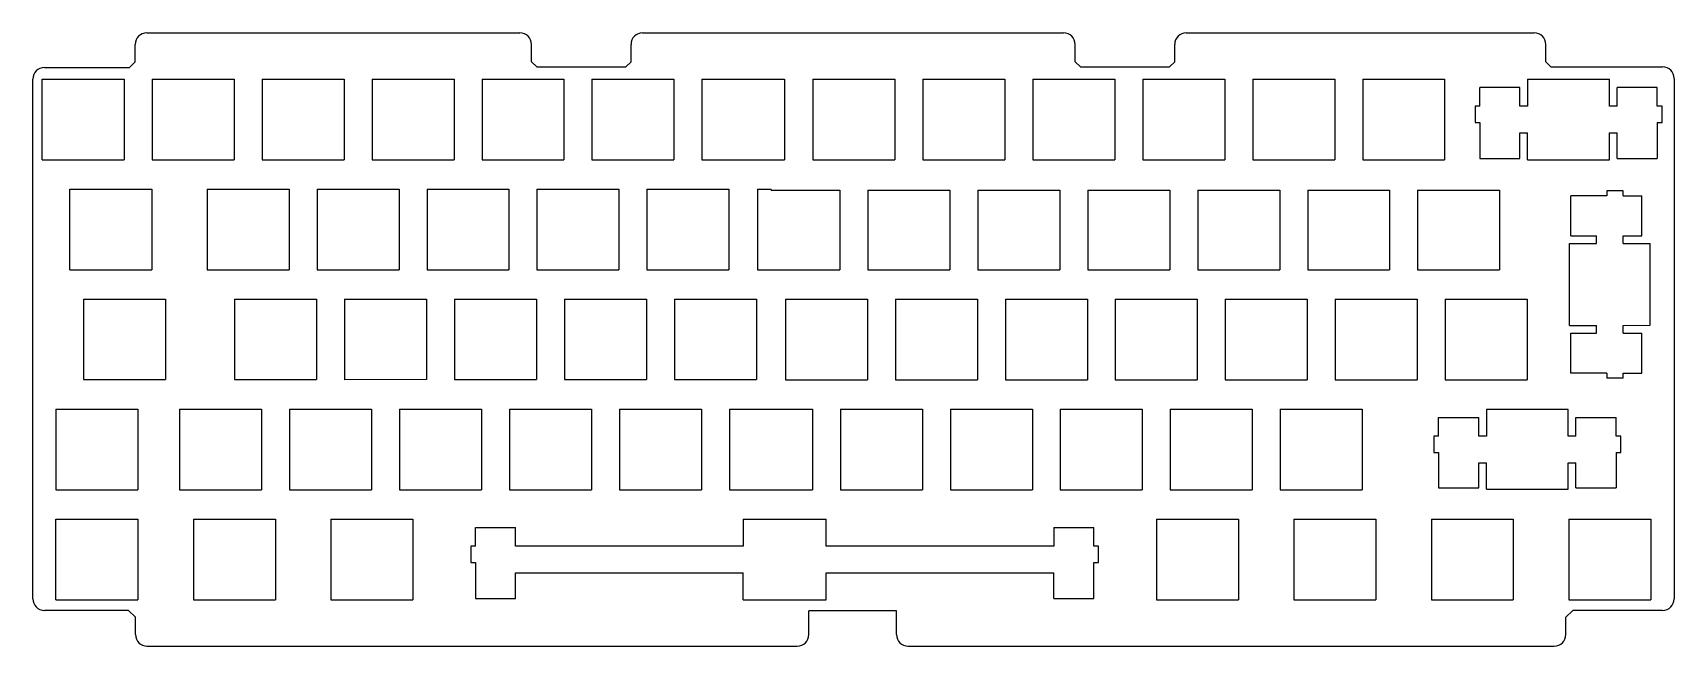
# Model space of a CAD drawing. Header units: millimetres. Extents: x -142 to 142, y -53 to 53.
import ezdxf

# ---------------------------------------------------------------- set-up
doc = ezdxf.new("R2010")
doc.units = ezdxf.units.MM
doc.layers.add('ISO_dxf', color=7, linetype='Continuous')

msp = doc.modelspace()

# ---------------------------------------------------------------- linework, layer by layer
at = {"layer": 'ISO_dxf'}
for p, q in [((-122.16, 53.01), (-57.5, 53.01)), ((-36.26, 53.01), (36.7, 53.01)), ((57.95, 53.01), (118.25, 53.01)), ((-124.16, 48.01), (-124.16, 51.01)), ((-55.5, 48.01), (-55.5, 51.01)), ((-38.26, 48.01), (-38.26, 51.01)), ((38.7, 48.01), (38.7, 51.01)), ((55.95, 48.01), (55.95, 51.01)), ((120.25, 48.01), (120.25, 51.01)), ((-139.91, 47.01), (-125.16, 47.01)), ((-124.16, 48.01), (-125.16, 47.01)), ((-55.5, 48.01), (-54.6, 47.11)), ((-54.6, 47.11), (-39.16, 47.11)), ((-38.26, 48.01), (-39.16, 47.11)), ((38.7, 48.01), (39.6, 47.11)), ((39.6, 47.11), (55.05, 47.11)), ((55.95, 48.01), (55.05, 47.11)), ((120.25, 48.01), (121.15, 47.11)), ((121.15, 47.11), (140.5, 47.11)), ((-141.91, -45.04), (-141.91, 45.01)), ((-140.28, 44.98), (-126.08, 44.98)), ((-140.28, 30.98), (-140.28, 44.98)), ((-126.08, 44.98), (-126.08, 30.98)), ((-121.23, 44.98), (-107.03, 44.98)), ((-121.23, 44.98), (-121.23, 30.98)), ((-107.03, 44.98), (-107.03, 30.98)), ((-102.18, 44.98), (-87.98, 44.98)), ((-102.18, 44.98), (-102.18, 30.98)), ((-87.98, 44.98), (-87.98, 30.98)), ((-83.13, 44.98), (-68.93, 44.98)), ((-83.13, 44.98), (-83.13, 30.98)), ((-68.93, 44.98), (-68.93, 30.98)), ((-64.08, 44.98), (-49.88, 44.98)), ((-64.08, 44.98), (-64.08, 30.98)), ((-49.88, 44.98), (-49.88, 30.98)), ((-45.03, 44.98), (-30.83, 44.98)), ((-45.03, 44.98), (-45.03, 30.98)), ((-30.83, 44.98), (-30.83, 30.98)), ((-25.98, 44.98), (-11.68, 44.98)), ((-25.98, 44.98), (-25.98, 30.98)), ((-11.68, 44.98), (-11.68, 30.98)), ((-6.73, 44.98), (7.47, 44.98)), ((-6.73, 44.98), (-6.73, 30.98)), ((7.47, 44.98), (7.47, 30.98)), ((12.32, 44.98), (26.52, 44.98)), ((12.32, 44.98), (12.32, 30.98)), ((26.52, 44.98), (26.52, 30.98)), ((31.37, 44.98), (45.57, 44.98)), ((31.37, 44.98), (31.37, 30.98)), ((45.57, 44.98), (45.57, 30.98)), ((50.42, 44.98), (64.62, 44.98)), ((50.42, 44.98), (50.42, 30.98)), ((64.62, 44.98), (64.62, 30.98)), ((69.47, 44.98), (83.67, 44.98)), ((69.47, 44.98), (69.47, 30.98)), ((83.67, 44.98), (83.67, 30.98)), ((88.52, 44.98), (102.72, 44.98)), ((88.52, 44.98), (88.52, 30.98)), ((102.72, 44.98), (102.72, 30.98)), ((115.77, 43.51), (108.82, 43.51)), ((108.82, 40.28), (108.82, 43.51)), ((115.77, 40.28), (115.77, 43.51)), ((117.09, 44.98), (131.29, 44.98)), ((117.09, 44.98), (117.09, 40.28)), ((131.29, 40.28), (131.29, 44.98)), ((139.57, 43.51), (132.62, 43.51)), ((132.62, 40.28), (132.62, 43.51)), ((139.57, 40.28), (139.57, 43.51)), ((142.5, 45.11), (142.5, -45.04)), ((108.82, 40.28), (107.99, 40.28)), ((107.99, 40.28), (107.99, 37.48)), ((117.09, 40.28), (115.77, 40.28)), ((132.62, 40.28), (131.29, 40.28)), ((140.4, 40.28), (139.57, 40.28)), ((140.4, 37.48), (140.4, 40.28)), ((107.99, 37.48), (108.82, 37.48)), ((108.82, 37.48), (108.82, 31.21)), ((139.57, 37.48), (139.57, 31.21)), ((139.57, 37.48), (140.4, 37.48)), ((115.77, 31.21), (115.77, 35.68)), ((115.77, 35.68), (117.09, 35.68)), ((117.09, 30.98), (117.09, 35.68)), ((131.29, 30.98), (131.29, 35.68)), ((131.29, 35.68), (132.62, 35.68)), ((132.62, 31.21), (132.62, 35.68)), ((-140.28, 30.98), (-126.08, 30.98)), ((-121.23, 30.98), (-107.03, 30.98)), ((-102.18, 30.98), (-87.98, 30.98)), ((-83.13, 30.98), (-68.93, 30.98)), ((-64.08, 30.98), (-49.88, 30.98)), ((-45.03, 30.98), (-30.83, 30.98)), ((-25.98, 30.98), (-11.68, 30.98)), ((-6.73, 30.98), (7.47, 30.98)), ((12.32, 30.98), (26.52, 30.98)), ((31.37, 30.98), (45.57, 30.98)), ((50.42, 30.98), (64.62, 30.98)), ((69.47, 30.98), (83.67, 30.98)), ((88.52, 30.98), (102.72, 30.98)), ((108.82, 31.21), (115.77, 31.21)), ((117.09, 30.98), (131.29, 30.98)), ((132.62, 31.21), (139.57, 31.21)), ((-135.52, 11.93), (-135.52, 25.93)), ((-135.52, 25.93), (-121.32, 25.93)), ((-121.32, 25.93), (-121.32, 11.93)), ((-111.71, 25.93), (-97.51, 25.93)), ((-111.71, 25.93), (-111.71, 11.93)), ((-97.51, 25.93), (-97.51, 11.93)), ((-92.66, 25.93), (-78.46, 25.93)), ((-92.66, 25.93), (-92.66, 11.93)), ((-78.46, 25.93), (-78.46, 11.93)), ((-73.61, 25.93), (-59.41, 25.93)), ((-73.61, 25.93), (-73.61, 11.93)), ((-59.41, 25.93), (-59.41, 11.93)), ((-54.56, 25.93), (-40.36, 25.93)), ((-54.56, 25.93), (-54.56, 11.93)), ((-40.36, 25.93), (-40.36, 11.93)), ((-35.51, 25.93), (-21.31, 25.93)), ((-35.51, 25.93), (-35.51, 11.93)), ((-21.31, 25.93), (-21.31, 11.93)), ((-16.36, 25.93), (-14, 25.93)), ((-16.36, 25.93), (-16.36, 11.93)), ((-14, 25.73), (-14, 25.93)), ((-14, 25.73), (-2.06, 25.73)), ((-2.06, 25.73), (-2.06, 11.93)), ((2.79, 25.73), (2.79, 11.93)), ((2.79, 25.73), (16.99, 25.73)), ((16.99, 25.73), (16.99, 11.93)), ((21.84, 25.73), (36.04, 25.73)), ((21.84, 25.73), (21.84, 11.93)), ((36.04, 25.73), (36.04, 11.93)), ((40.9, 25.73), (55.09, 25.73)), ((40.9, 25.73), (40.9, 11.93)), ((55.09, 25.73), (55.09, 11.93)), ((59.95, 25.73), (74.14, 25.73)), ((59.95, 25.73), (59.95, 11.93)), ((74.14, 25.73), (74.14, 11.93)), ((78.99, 25.73), (78.99, 11.93)), ((78.99, 25.73), (93.19, 25.73)), ((93.19, 25.73), (93.19, 11.93)), ((98.04, 25.73), (112.24, 25.73)), ((98.04, 25.73), (98.04, 11.93)), ((112.24, 25.73), (112.24, 11.93)), ((133.64, 25.61), (130.84, 25.61)), ((130.84, 25.61), (130.84, 24.78)), ((133.64, 24.78), (133.64, 25.61)), ((130.84, 24.78), (124.57, 24.78)), ((124.57, 17.83), (124.57, 24.78)), ((133.64, 24.78), (136.87, 24.78)), ((136.87, 17.83), (136.87, 24.78)), ((124.57, 17.83), (129.04, 17.83)), ((129.04, 16.51), (129.04, 17.83)), ((133.64, 16.51), (133.64, 17.83)), ((133.64, 17.83), (136.87, 17.83)), ((124.34, 16.51), (129.04, 16.51)), ((124.34, 2.31), (124.34, 16.51)), ((133.64, 16.51), (138.34, 16.51)), ((138.34, 2.35), (138.34, 16.51)), ((-135.52, 11.93), (-121.32, 11.93)), ((-111.71, 11.93), (-97.51, 11.93)), ((-92.66, 11.93), (-78.46, 11.93)), ((-73.61, 11.93), (-59.41, 11.93)), ((-54.56, 11.93), (-40.36, 11.93)), ((-35.51, 11.93), (-21.31, 11.93)), ((-16.36, 11.93), (-2.06, 11.93)), ((2.79, 11.93), (16.99, 11.93)), ((21.84, 11.93), (36.04, 11.93)), ((40.9, 11.93), (55.09, 11.93)), ((59.95, 11.93), (74.14, 11.93)), ((78.99, 11.93), (93.19, 11.93)), ((98.04, 11.93), (112.24, 11.93)), ((-133.14, 6.88), (-118.94, 6.88)), ((-133.14, 6.88), (-133.14, -7.02)), ((-118.94, 6.88), (-118.94, -7.02)), ((-106.94, 6.88), (-92.74, 6.88)), ((-106.94, 6.88), (-106.94, -7.02)), ((-92.74, 6.88), (-92.74, -7.02)), ((-87.89, 6.88), (-73.69, 6.88)), ((-87.89, 6.88), (-87.89, -7.09)), ((-73.69, 6.88), (-73.69, -7.04)), ((-68.84, 6.88), (-54.64, 6.88)), ((-68.84, 6.88), (-68.84, -7.02)), ((-54.64, 6.88), (-54.64, -7.02)), ((-49.79, 6.88), (-35.59, 6.88)), ((-49.79, 6.88), (-49.79, -7.02)), ((-35.59, 6.88), (-35.59, -7.02)), ((-30.74, 6.88), (-16.54, 6.88)), ((-30.74, 6.88), (-30.74, -7.02)), ((-16.54, 6.88), (-16.54, -7.02)), ((-11.49, 6.88), (2.71, 6.88)), ((-11.49, 6.88), (-11.49, -7.12)), ((2.71, 6.88), (2.71, -7.12)), ((7.56, 6.88), (21.76, 6.88)), ((7.56, 6.88), (7.56, -7.12)), ((21.76, 6.88), (21.76, -7.12)), ((26.61, 6.88), (40.81, 6.88)), ((26.61, 6.88), (26.61, -7.12)), ((40.81, 6.88), (40.81, -7.12)), ((45.66, 6.88), (59.86, 6.88)), ((45.66, 6.88), (45.66, -7.12)), ((59.86, 6.88), (59.86, -7.12)), ((64.71, 6.88), (78.91, 6.88)), ((64.71, 6.88), (64.71, -7.12)), ((78.91, 6.88), (78.91, -7.12)), ((83.76, 6.88), (97.96, 6.88)), ((83.76, 6.88), (83.76, -7.12)), ((97.96, 6.88), (97.96, -7.12)), ((102.81, 6.88), (117.01, 6.88)), ((102.81, 6.88), (102.81, -7.12)), ((117.01, 6.88), (117.01, -7.12)), ((124.34, 2.31), (129.04, 2.31)), ((124.57, 0.98), (129.04, 0.98)), ((124.57, -5.97), (124.57, 0.98)), ((129.04, 0.98), (129.04, 2.31)), ((133.64, 2.29), (138.34, 2.35)), ((133.64, 1), (133.64, 2.29)), ((133.64, 1), (136.87, 0.96)), ((136.87, -5.97), (136.87, 0.98)), ((-133.14, -7.02), (-118.94, -7.02)), ((-106.94, -7.02), (-92.74, -7.02)), ((-73.69, -7.04), (-87.89, -7.09)), ((-68.84, -7.02), (-54.64, -7.02)), ((-49.79, -7.02), (-35.59, -7.02)), ((-30.74, -7.02), (-16.54, -7.02)), ((-11.49, -7.12), (2.71, -7.12)), ((7.56, -7.12), (21.76, -7.12)), ((26.61, -7.12), (40.81, -7.12)), ((45.66, -7.12), (59.86, -7.12)), ((64.71, -7.12), (78.91, -7.12)), ((83.76, -7.12), (97.96, -7.12)), ((102.81, -7.12), (117.01, -7.12)), ((130.84, -5.97), (124.57, -5.97)), ((130.84, -5.97), (130.84, -6.79)), ((133.64, -6.79), (130.84, -6.79)), ((133.64, -6.79), (133.64, -5.97)), ((133.64, -5.97), (136.87, -5.97)), ((-137.9, -12.17), (-123.7, -12.17)), ((-137.9, -12.17), (-137.9, -26.17)), ((-123.7, -12.17), (-123.7, -26.17)), ((-116.47, -12.17), (-102.27, -12.17)), ((-116.47, -12.17), (-116.47, -26.17)), ((-102.27, -12.17), (-102.27, -26.17)), ((-97.42, -12.17), (-83.22, -12.17)), ((-97.42, -12.17), (-97.42, -26.17)), ((-83.22, -12.17), (-83.22, -26.17)), ((-78.37, -12.17), (-64.17, -12.17)), ((-78.37, -12.17), (-78.37, -26.17)), ((-64.17, -12.17), (-64.17, -26.17)), ((-59.32, -12.17), (-45.12, -12.17)), ((-59.32, -12.17), (-59.32, -26.17)), ((-45.12, -12.17), (-45.12, -26.17)), ((-40.27, -12.17), (-26.07, -12.17)), ((-40.27, -12.17), (-40.27, -26.17)), ((-26.07, -12.17), (-26.07, -26.17)), ((-21.22, -12.17), (-6.82, -12.17)), ((-21.22, -12.17), (-21.22, -26.17)), ((-6.82, -12.17), (-6.82, -26.17)), ((-1.97, -12.17), (12.23, -12.17)), ((-1.97, -12.17), (-1.97, -26.17)), ((12.23, -12.17), (12.23, -26.17)), ((17.08, -12.17), (31.28, -12.17)), ((17.08, -12.17), (17.08, -26.17)), ((31.28, -12.17), (31.28, -26.17)), ((36.13, -12.17), (50.33, -12.17)), ((36.13, -12.17), (36.13, -26.17)), ((50.33, -12.17), (50.33, -26.17)), ((55.18, -12.17), (69.38, -12.17)), ((55.18, -12.17), (55.18, -26.17)), ((69.38, -12.17), (69.38, -26.17)), ((74.23, -12.17), (88.43, -12.17)), ((74.23, -12.17), (74.23, -26.17)), ((88.43, -12.17), (88.43, -26.17)), ((101.68, -13.64), (108.63, -13.64)), ((101.68, -16.87), (101.68, -13.64)), ((108.63, -16.87), (108.63, -13.64)), ((124.15, -12.27), (109.95, -12.27)), ((109.95, -12.27), (109.95, -16.87)), ((124.15, -16.87), (124.15, -12.27)), ((125.48, -13.64), (132.43, -13.64)), ((125.48, -16.87), (125.48, -13.64)), ((132.43, -16.87), (132.43, -13.64)), ((101.68, -16.87), (100.85, -16.87)), ((100.85, -16.87), (100.85, -19.67)), ((109.95, -16.87), (108.63, -16.87)), ((125.48, -16.87), (124.15, -16.87)), ((133.25, -16.87), (132.43, -16.87)), ((133.25, -19.67), (133.25, -16.87)), ((100.85, -19.67), (101.68, -19.67)), ((101.68, -19.67), (101.68, -25.84)), ((132.43, -19.67), (132.43, -25.84)), ((132.43, -19.67), (133.25, -19.67)), ((108.63, -25.84), (108.63, -21.47)), ((108.63, -21.47), (109.95, -21.47)), ((109.95, -26.07), (109.95, -21.47)), ((124.15, -26.07), (124.15, -21.47)), ((124.15, -21.47), (125.48, -21.47)), ((125.48, -25.84), (125.48, -21.47)), ((-137.9, -26.17), (-123.7, -26.17)), ((-116.47, -26.17), (-102.27, -26.17)), ((-97.42, -26.17), (-83.22, -26.17)), ((-78.37, -26.17), (-64.17, -26.17)), ((-59.32, -26.17), (-45.12, -26.17)), ((-40.27, -26.17), (-26.07, -26.17)), ((-21.22, -26.17), (-6.82, -26.17)), ((-1.97, -26.17), (12.23, -26.17)), ((17.08, -26.17), (31.28, -26.17)), ((36.13, -26.17), (50.33, -26.17)), ((55.18, -26.17), (69.38, -26.17)), ((74.23, -26.17), (88.43, -26.17)), ((101.68, -25.84), (108.63, -25.84)), ((109.95, -26.07), (124.15, -26.07)), ((125.48, -25.84), (132.43, -25.84)), ((-137.9, -31.22), (-123.7, -31.22)), ((-137.9, -45.22), (-137.9, -31.22)), ((-123.7, -31.22), (-123.7, -45.22)), ((-114.09, -31.22), (-99.89, -31.22)), ((-114.09, -31.22), (-114.09, -45.22)), ((-99.89, -31.22), (-99.89, -45.22)), ((-90.27, -31.22), (-76.07, -31.22)), ((-90.27, -31.22), (-90.27, -45.22)), ((-76.07, -31.22), (-76.07, -45.22)), ((-18.84, -31.22), (-4.44, -31.22)), ((-18.84, -31.22), (-18.84, -35.92)), ((-4.44, -35.92), (-4.44, -31.22)), ((52.8, -31.22), (67, -31.22)), ((52.8, -31.22), (52.8, -45.22)), ((67, -31.22), (67, -45.22)), ((76.61, -31.22), (90.81, -31.22)), ((76.61, -31.22), (76.61, -45.22)), ((90.81, -31.22), (90.81, -45.22)), ((100.43, -31.22), (114.62, -31.22)), ((100.43, -31.22), (100.43, -45.22)), ((114.62, -31.22), (114.62, -45.22)), ((124.24, -31.22), (138.44, -31.22)), ((124.24, -31.22), (124.24, -45.22)), ((138.44, -31.22), (138.44, -45.22)), ((-65.21, -32.69), (-58.26, -32.69)), ((-65.21, -35.92), (-65.21, -32.69)), ((-58.26, -35.92), (-58.26, -32.69)), ((34.99, -32.69), (41.94, -32.69)), ((34.99, -32.69), (34.99, -35.92)), ((41.94, -35.92), (41.94, -32.69)), ((-65.21, -35.92), (-66.04, -35.92)), ((-66.04, -35.92), (-66.04, -38.72)), ((-18.84, -35.92), (-58.26, -35.92)), ((34.99, -35.92), (-4.44, -35.92)), ((42.76, -35.92), (41.94, -35.92)), ((42.76, -38.72), (42.76, -35.92)), ((-66.04, -38.72), (-65.21, -38.72)), ((-65.21, -38.72), (-65.21, -44.99)), ((41.94, -44.99), (41.94, -38.72)), ((41.94, -38.72), (42.76, -38.72)), ((-58.26, -44.99), (-58.26, -40.52)), ((-58.26, -40.52), (-18.84, -40.52)), ((-18.84, -45.22), (-18.84, -40.52)), ((-4.44, -45.22), (-4.44, -40.52)), ((-4.44, -40.52), (34.99, -40.52)), ((34.99, -44.99), (34.99, -40.52)), ((-137.9, -45.22), (-123.7, -45.22)), ((-114.09, -45.22), (-99.89, -45.22)), ((-90.27, -45.22), (-76.07, -45.22)), ((-65.21, -44.99), (-58.26, -44.99)), ((-18.84, -45.22), (-4.44, -45.22)), ((34.99, -44.99), (41.94, -44.99)), ((52.8, -45.22), (67, -45.22)), ((76.61, -45.22), (90.81, -45.22)), ((100.43, -45.22), (114.62, -45.22)), ((124.24, -45.22), (138.44, -45.22)), ((-125.33, -47.04), (-139.91, -47.04)), ((-125.33, -47.04), (-124.13, -48.24)), ((-124.13, -51.24), (-124.13, -48.24)), ((7.75, -47.14), (-7.45, -47.14)), ((-7.45, -51.24), (-7.45, -47.14)), ((7.75, -51.24), (7.75, -47.14)), ((123.73, -48.24), (124.93, -47.04)), ((123.73, -51.24), (123.73, -48.24)), ((140.5, -47.04), (124.93, -47.04)), ((-122.13, -53.24), (-9.45, -53.24)), ((9.75, -53.24), (121.73, -53.24))]:
    msp.add_line(p, q, dxfattribs=at)
for centre, start, end in [((-122.16, 51.01), 90, 180), ((-57.5, 51.01), 0, 90), ((-36.26, 51.01), 90, 180), ((36.7, 51.01), 0, 90), ((57.95, 51.01), 90, 180), ((118.25, 51.01), 0, 90), ((-139.91, 45.01), 90, 180), ((140.5, 45.11), 0, 90), ((-139.91, -45.04), 180, 270), ((140.5, -45.04), 270, 0), ((-122.13, -51.24), 180, 270), ((-9.45, -51.24), 270, 0), ((9.75, -51.24), 180, 270), ((121.73, -51.24), 270, 0)]:
    msp.add_arc(centre, 2, start, end, dxfattribs=at)

doc.saveas('drawing.dxf')
